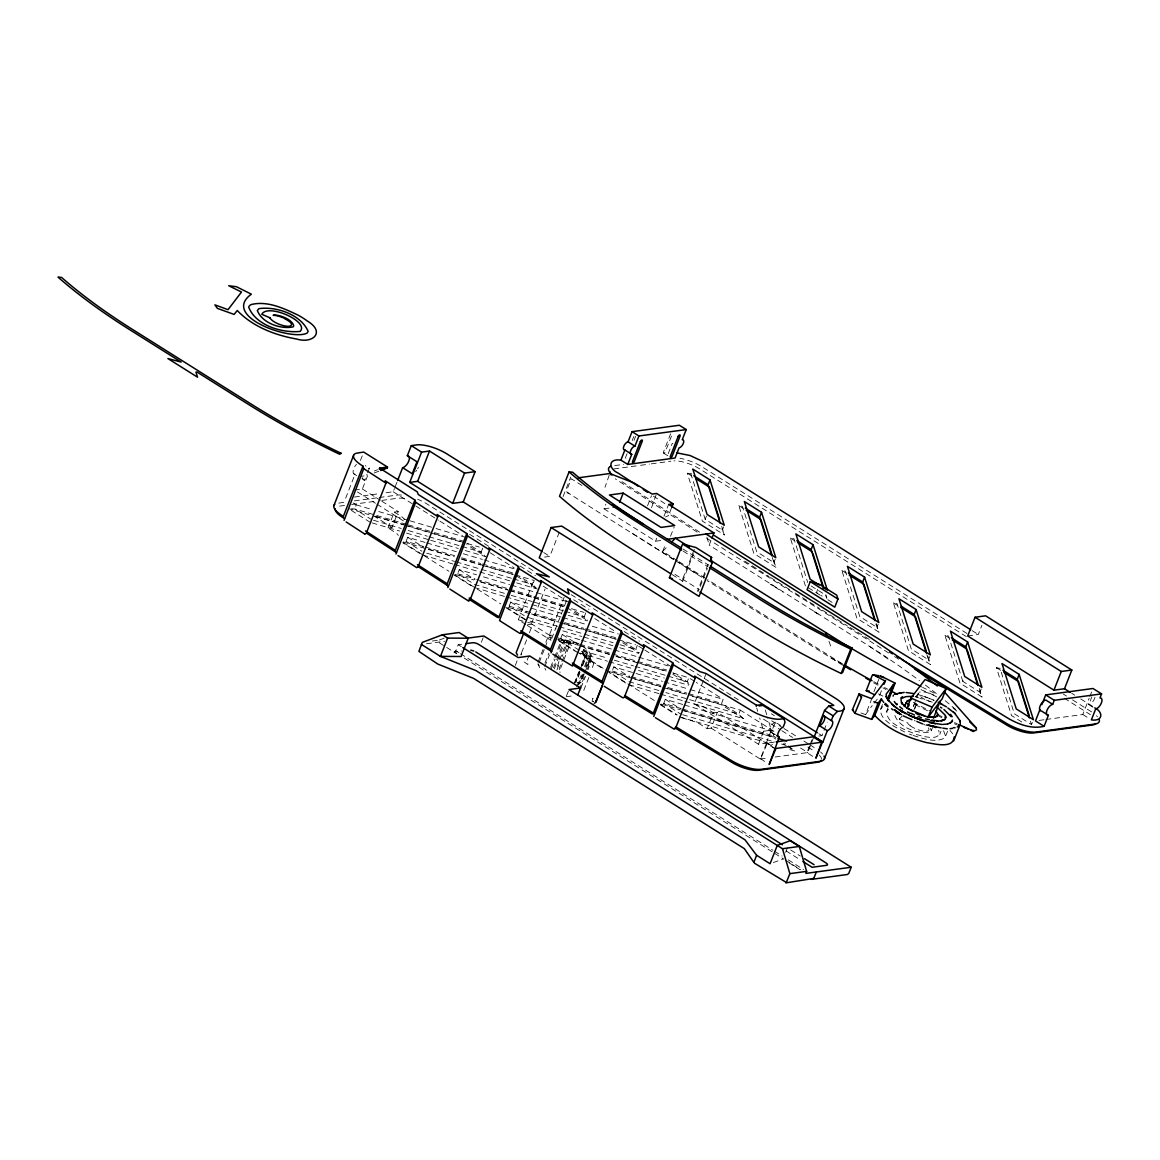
<?xml version="1.0" encoding="UTF-8"?>
<svg xmlns="http://www.w3.org/2000/svg" width="1160" height="1160" viewBox="0 0 1160 1160"><rect width="100%" height="100%" fill="white"/><g stroke="black" fill="none" stroke-linecap="round" stroke-linejoin="round"><path stroke-width="0.75" stroke-dasharray="5 3.75" d="M894.853 715.459C899.464 727.9 918.212 734.541 930.683 731.8L932.611 727.45M527.684 622.558L531.236 623.05M651.529 507.688L656.633 493.45M914.544 708.919L916.458 704.048C914.501 702.279 916.269 708.354 913.949 709.427M888.023 707.527C881.731 722.607 904.264 729.031 914.544 733.816C920.504 735.904 942.369 742.385 938.687 730.322M515.345 665.477L518.172 657.575M521.376 653.283L521.115 655.154M527.626 624.515L532.556 624.544L529.236 633.201M538.544 664.071L539.545 667.667M882.456 704.613C874.481 718.504 895.332 726.885 904.684 732.003M760.539 758.553L766.325 762.714M520.884 654.602L521.304 653.486M677.527 560.729L662.708 551.406L665.477 544.301M481.357 642.277L483.227 637.492M527.22 625.385L551 640.335L549.361 635.1L564.21 597.183M345.637 498.22L355.076 474.135M360.426 460.476L362.399 455.445M361.949 478.457L364.689 480.182L367.038 474.193M367.633 472.7L369.387 468.205L365.269 465.61M353.162 502.962L356.178 504.846L354.583 508.921L351.451 508.718M354.452 490.071L362.384 488.998L367.705 475.426L361.354 476.296M386.149 492.724L393.197 491.767L394.458 488.563M395.096 486.953L396.981 482.139M388.049 527.93L394.255 512.082L398.228 511.546L392.007 527.394L388.049 527.93L394.995 532.309A9.236 3.001 21.4 0 1 398.286 535.485M425.053 542.416L407.697 537.268L406.101 541.328L402.97 541.125M504.325 593.297L474.802 584.538L457.62 573.736L459.215 569.676L476.586 574.823M444.091 638.232L439.06 640.132L438.262 642.161L456.518 653.645M482.734 548.1L481.153 552.16L484.648 555.51M456.634 653.312A4.611 1.508 21.4 0 1 455.837 650.789L458.229 644.699L463.072 644.032M557.583 626.226L526.321 616.946L509.153 606.143L510.748 602.083L561.092 617.018M563.078 496.596L570.72 477.093M525.726 624.442L518.303 619.774L533.803 580.232M544.533 557.104L549.811 556.38L560.367 529.467M531.57 623.457L545.098 588.903M526.625 639.899L520.535 655.313M529.772 656.009C522.551 661.751 534.108 668.943 522.391 660.649M609.203 475.209L604.984 487.301M537.979 662.288L543.228 648.918M545.852 642.22L548.767 635.057L551.942 635.317M539.197 662.404L544.446 649.02M545.098 647.352L549.159 637.058L552.493 637.101L532.556 624.544M551.638 638.682L566.486 600.793M660.736 540.531L655.574 541.227L604.026 508.805L605.839 504.209M544.939 663.158L548.883 653.124M627.038 453.72L625.747 457.025A1.61 0.768 -57.8 0 0 626.11 458.316A1.61 0.768 -57.8 0 0 627.589 456.764M632.214 440.539L633.505 437.248A1.61 0.768 -57.8 0 1 633.897 436.522M544.852 666.609L549.434 654.907M634.056 440.292L635.346 437.001A1.61 0.768 -57.8 0 0 635.491 436.305M579.623 639.639L562.266 634.491L560.672 638.565L557.539 638.362M550.594 667.377L553.871 659.01M554.538 657.343L561.382 640.132L563.774 639.986L567.994 642.553L564.644 642.51L554.03 669.538M551.159 669.16L555.089 659.126M555.741 657.445L561.774 642.133L565.123 642.176L558.25 637.855M553.479 667.754L563.963 640.987L565.906 640.117L570.865 642.93L567.53 642.886L562.15 656.531M558.975 661.447L556.38 669.726M559.627 659.764L566.964 641.117L570.314 641.147L573.736 643.307L570.401 643.278L563.064 661.925M556.916 669.914L559.526 663.23M562.411 663.607L559.714 670.509L560.048 672.553M585.785 612.915L584.19 616.975L587.699 620.324M568.414 691.085L566.413 696.029M670.639 433.767L663.534 451.892A1.61 0.768 -57.8 0 0 663.897 453.183A1.61 0.768 -57.8 0 0 665.376 451.646L672.481 433.521M574.113 683.588L578.695 671.886M581.32 665.202L584.669 656.212L580.899 652.109L591.31 659.808L588.192 669.523M574.983 682.703L579.565 671.002M580.217 669.335L585.539 655.646L581.769 651.224L588.889 657.14L585.626 666.478M579.768 671.785L575.577 682.167M582.392 665.101L586.394 654.762L582.625 650.339C591.47 654.53 591.658 658.343 585.829 667.261M579.986 672.568L576.708 680.934L575.331 681.659M582.596 665.884L587.264 653.877L583.495 649.44C593.354 653.24 591.687 659.59 586.032 668.044M576.679 686.648L581.276 674.932M584.553 666.565L587.25 659.257L583.48 655.154L593.891 662.853L591.426 670.886M647.512 505.833L651.471 495.74M668.203 453.705L672.191 443.54A4.611 2.204 -57.8 0 0 672.93 443.309M578.405 684.864L582.349 674.83M583.204 673.946L578.811 684.472M583.408 674.728L580.13 683.095L578.767 683.82M584.277 673.844L580.899 682.399L576.883 682.587M584.93 672.176L591.484 655.443C589.759 650.165 573.924 638.971 569.705 641.755L559.221 668.508L560.236 672.104M579.26 689.692L584.51 676.309M587.12 669.625L589.816 662.302L586.047 658.198L603.287 669.044M580.986 687.909L585.568 676.207M588.801 677.585L583.553 690.968L581.392 691.693M663.999 516.214L668.624 504.426M655.574 541.227L656.777 538.153M671.799 507.181L668.493 515.605L665.579 516.896M658.894 690.519L629.372 681.775L612.19 670.973L613.785 666.899L662.404 681.326M690.925 473.976L687.3 473.222L702.365 521.087L724.391 534.948L722.361 530.12L705.193 519.317L690.925 473.976L692.839 469.104M670.524 536.297L674.134 527.089M637.304 645.322L635.723 649.397L639.218 652.732M705.193 519.317L706.469 516.07M694.289 549.332L681.732 581.392L682.718 581.247L693.491 553.755M710.659 541.358L709.18 545.113L881.339 653.82A511.995 166.692 21.4 0 1 913.413 676.149L919.474 680.615M708.02 564.282L697.45 591.281L698.436 591.136L707.353 568.385M723.637 526.872L722.361 530.12L721.303 526.77M682.674 704.468L665.318 699.321L663.723 703.38L660.591 703.178M774.764 748.606L766.18 743.212L758.51 744.241L694.289 703.845L703.511 680.282M704.178 678.6L706.15 673.554M681.819 717.779L693.999 721.505A9.236 3.001 21.4 0 1 700.19 724.289L707.15 728.654L713.356 712.805L717.329 712.269L775.156 748.548M775.17 559.279L773.894 562.542L775.924 567.356L753.884 553.494L738.833 505.629L742.443 506.384L756.712 551.725L773.894 562.542L772.299 557.496M707.15 728.654L711.109 728.117L717.329 712.269M684.835 701.292L743.43 718.678L738.76 714.212L721.592 703.409L723.188 699.35L696.304 682.442M688.271 694.695L740.355 710.152L738.76 714.212L665.84 692.592M817.742 589.28L816.466 592.542L822.164 596.124M758.51 744.241L763.613 731.235L759.684 717.953M766.18 743.212L771.284 730.191L768.283 720.085M711.109 728.117L760.235 759.017L766.571 743.154M775.286 734.7L771.342 732.221L775.301 722.129L780.564 725.449M774.402 742.096L767.369 743.038L760.597 759.104M775.982 737.615L773.111 735.817L774.706 731.757L740.355 710.152M809.462 746.083L806.997 752.681L812.827 756.407M810.057 744.546L811.869 739.921M775.17 757.002L807.795 752.564L813.87 736.73M818.873 736.063L821.933 735.643L827.211 722.187M785.639 852.383L787.596 847.394M878.207 624.109L876.931 627.357L878.961 632.171L856.935 618.309L841.87 570.459L845.495 571.213L859.763 616.554L876.931 627.357L875.872 623.993M873.944 691.664L878.758 679.398M861.01 712.979L865.548 714.618L871.552 699.291M879.628 695.391L882.136 689.025M910.324 725.812L909.019 724.739A11.527 3.755 21.4 0 1 907.511 722.767L899.305 719.214L900.581 715.966M929.74 656.516L928.464 659.764L930.494 664.593L908.454 650.731L893.403 602.866L897.014 603.62L911.282 648.962L928.464 659.764L926.869 654.733M913.776 705.294L916.168 699.204M916.762 697.682L918.473 693.462A11.643 3.784 21.4 0 0 918.633 694.303A11.527 3.755 21.4 0 0 920.17 696.29L921.475 697.363A11.73 3.813 21.4 0 0 923.984 698.943L924.94 699.451A11.527 3.755 21.4 0 0 929.058 701.205L932.219 702.148M967.715 635.941L978.286 634.52L981.882 625.356M939.76 734.396L940.963 731.337M962.814 681.37L948.546 636.028L944.921 635.274L959.972 683.139L982.012 697L979.982 692.172L962.814 681.37L964.076 678.121M981.259 688.924L979.982 692.172L978.924 688.822M1021.786 722.013L1011.505 715.546L996.44 667.682L1000.065 668.436L1014.333 713.777L1031.501 724.594L1032.777 721.332M1046.001 719.49L1082.802 714.502L1089.168 698.247M1089.805 696.624L1091.719 691.737M1092.938 707.194L1088.819 704.613L1091.893 696.768M913.181 735.484C923.113 738.311 935.004 743.313 944.762 737.919L947.604 731.365M807.781 752.274L807.113 752.796M454.981 651.253L453.98 652.196L461.564 651.021M865.548 714.618L872.204 705.599M915.515 697L918.735 692.781M899.305 719.214L902.002 716.169M880.658 709.21L882.76 706.469M874.147 703.134L879.005 696.986M662.708 551.406L668.464 545.403M549.376 635.042L550.753 635.332M374.332 470.989L377.58 469.771M374.173 472.975L379.03 471.149M773.329 862.562L783.029 859.038M343.751 502.323L336.342 503.512M354.452 497.031L379.102 493.682M354.38 500.888L377.406 497.771M379.175 497.524L396.894 495.117A23.084 7.511 21.4 0 1 403.26 495.262M614.742 465.58L623.645 464.363M344.52 505.47L339.199 506.18A20.764 6.757 21.4 0 0 336.342 507.123M351.625 504.498L374.724 501.366M381.828 500.409L397.822 498.235A20.779 6.771 21.4 0 1 407.754 499.148M613.886 468.93L638.812 465.551M640.596 465.305L649.484 464.101M651.267 463.855L670.857 461.201M604.026 508.805L616.062 507.166M432.346 641.045L439.06 640.132M426.517 643.757L444.57 641.291M566.182 696.725L574.127 695.652M763.613 731.235L771.284 730.191M1038.997 720.447L1044.261 719.722M760.235 759.017L768.109 757.958M916.313 704.048L916.458 704.048A11.643 3.784 21.4 0 0 914.616 704.453L914.239 704.686A11.498 3.741 21.4 0 0 913.703 705.657L913.848 706.454L910.571 705.048M917.458 697.639L918.677 697.798M915.139 696.624L917.038 697M805.403 585.901L790.352 538.037L793.977 538.791L807.708 582.465M593.514 701.568L592.064 701.249L592.934 698.291L592.064 701.249L593.5 701.757M914.239 720.664L915.255 720.882M919.851 698.436L922.36 699.001M923.722 696.435L927.434 697.74M918.14 694.608L925.303 696.798M356.178 504.846L371.795 509.486M378.74 511.546L408.262 520.303M410.002 520.811L434.304 528.017M436.044 528.539L465.566 537.298M406.667 524.363L354.583 508.921L371.751 519.723M408.407 524.885L432.724 532.092M434.449 532.6L463.971 541.358M375.086 516.171L406.334 525.437M408.074 525.958L432.39 533.165M434.115 533.673L465.377 542.952M467.117 543.46L479.268 547.071M348.319 508.515L368.996 514.649M375.884 516.693L403.462 524.871M405.188 525.393L460.332 541.735M373.491 520.231L401.273 528.467M408.218 530.54L427.315 536.196M429.055 536.717L460.302 545.983M462.042 546.49L481.153 552.16L466.827 543.155M372.07 522.885L399.649 531.062M406.536 533.107L428.939 539.762M430.664 540.27L458.243 548.448M465.131 550.492L485.822 556.626L466.726 544.605M426.793 542.923L456.315 551.682M463.26 553.74L482.357 559.41M484.097 559.917L515.359 569.183M423.473 546.476L406.101 541.328L421.849 551.232M425.198 546.998L454.72 555.741M461.665 557.8L480.762 563.47M482.502 563.977L513.764 573.258M428.345 549.101L454.387 556.814M461.332 558.874L513.43 574.33M515.156 574.838L534.267 580.508L532.672 584.567L536.166 587.917M403.288 541.952L453.27 556.771M461.883 559.323L480.834 564.949M482.56 565.457L513.59 574.664M426.75 553.16L454.532 561.397M456.272 561.918L511.836 578.39M513.576 578.913L532.672 584.567L519.796 576.462M452.893 563.992L421.877 554.784L402.781 542.779M454.618 564.5L509.762 580.855M516.664 582.9L537.341 589.034M483.532 576.883L509.573 584.611M511.313 585.118L566.877 601.605M457.62 573.736L474.991 578.884M476.731 579.405L507.978 588.671M509.718 589.178L532.295 595.877M534.02 596.399L565.283 605.665M479.863 581.508L507.645 589.744M509.385 590.266L531.962 596.951M533.702 597.472L563.209 606.23M571.894 608.797L584.046 612.408M454.807 574.36L473.773 579.986M480.661 582.03L508.239 590.208M509.965 590.715L532.367 597.356M534.093 597.878L563.383 606.564M511.27 595.355L532.106 601.533M533.832 602.054L563.354 610.798M565.094 611.32L584.19 616.975L571.314 608.884M504.411 596.399L473.396 587.207L454.299 575.186M506.137 596.907L530.265 604.07M531.99 604.577L561.295 613.263M568.183 615.308L587.134 620.933M562.832 617.526L585.409 624.225M592.354 626.284L618.396 634.012M509.153 606.143L557.772 620.571M564.717 622.63L583.813 628.285M585.553 628.807L616.801 638.072M531.396 613.915L557.438 621.644M564.384 623.703L616.467 639.145M618.207 639.667L635.578 644.815M508.051 607.289L558.033 622.108M559.758 622.615L583.886 629.779M585.611 630.286L616.627 639.479M559.308 626.734L613.147 642.698M620.092 644.757L635.723 649.397L621.398 640.392M530.091 621.136L555.945 628.807M562.832 630.851L581.798 636.477M583.509 636.985L612.813 645.671M619.701 647.715L638.667 653.341M518.303 619.774L526.118 622.093M581.363 640.16L612.625 649.426M614.365 649.948L636.927 656.633M638.667 657.154L668.189 665.898M578.042 643.713L560.672 638.565L577.854 649.368L607.361 658.111M579.768 644.221L611.03 653.486M612.77 654.008L666.594 669.972M579.434 645.293L608.957 654.051M615.902 656.111L634.999 661.78M636.738 662.288L666.26 671.046M673.206 673.104L688.837 677.745L687.242 681.804L689.577 684.038M557.859 639.189L578.535 645.322M580.261 645.83L609.565 654.515M616.453 656.56L666.434 671.379M614.307 660.171L633.418 665.84M635.143 666.362L666.405 675.627M668.145 676.135L687.242 681.804L672.93 672.8M579.884 653.036L607.463 661.214M609.188 661.736L631.591 668.377M638.478 670.422L664.332 678.092M671.234 680.137L688.46 685.241M664.143 681.833L688.46 689.04M690.186 689.562L723.188 699.35M612.19 670.973L629.561 676.12M631.301 676.628L660.808 685.386M667.754 687.445L686.865 693.115M688.605 693.622L721.592 703.409M630.967 677.701L660.49 686.459M667.435 688.518L686.532 694.188M609.377 671.596L661.084 686.923M662.809 687.445L685.212 694.086M692.1 696.13L721.404 704.816L743.43 718.678M658.981 693.636L627.966 684.429L608.87 672.423M660.707 694.144L683.11 700.785M684.414 704.976L774.706 731.757M681.079 708.528L663.723 703.38L680.891 714.183M682.82 709.05L773.111 735.817M684.226 710.63L776.258 737.919M660.91 704.004L679.861 709.63M681.587 710.137L772.922 737.223L775.866 739.079M682.631 714.69L774.663 741.994M781.608 744.053L785.073 745.082M679.485 716.837L772.56 744.444M789.786 749.548L794.962 751.086L784.566 743.023M694.289 703.845L700.205 705.657A9.236 3.001 21.4 0 1 706.411 708.426L713.356 712.805M925.042 696.725L933.988 700.22M909.44 734.077L911.934 735.019M926.506 700.089L930.755 701.713M921.083 689.678L936.192 696.13M929.667 698.523L934.032 700.393M934.191 693.086L922.534 687.314M954.593 722.578L957.406 723.884M954.404 723.71L957.203 725.014M927.521 710.775L913.166 703.656M939.078 716.329L941.862 717.707M843.204 664.346L829.676 657.328M913.254 702.481L929.61 710.63M878.424 693.898L884.398 696.885M558.018 639.218L558.815 639.639M882.919 687.865L886.095 689.548M773.749 585.93L770.603 584.22L782.898 592.035M873.611 682.776L881.339 687.024M842.61 665.188L707.223 580.652M923.476 724.101L925.216 725.145M841.754 663.476L707.687 579.696M888.647 652.949L704.642 536.935M894.519 656.574L900.378 660.214M850.12 627.531L870.565 640.233M822.484 610.261L847.206 625.718M353.829 473.816L356.671 475.6M972.196 630.678L978.286 634.52M1071.68 693.26L1074.697 695.159M1080.743 698.972L1093.169 706.788M966.933 633.447L702.09 466.857A23.084 7.511 21.4 0 0 679.963 458.272M1063.372 694.115L1066.431 696.043M1072.551 699.9L1090.922 711.457A23.084 7.511 21.4 0 1 1092.546 712.515M966.338 636.622L699.973 469.075A20.779 6.771 21.4 0 0 673.96 460.839M1064.314 698.247L1088.805 713.661A20.779 6.771 21.4 0 1 1090.357 714.69M1082.802 714.502L1088.515 718.098M663.679 453.168L667.812 455.764M687.3 473.222L691.708 475.991M738.833 505.629L743.241 508.399M790.352 538.037L796.224 541.735M841.87 570.459L846.278 573.228M893.403 602.866L899.276 606.564M944.921 635.274L949.33 638.043M996.44 667.682L1002.327 671.379M811.101 585.945L825.413 594.949L826.761 598.154M827.848 599.705L833.547 603.287M808.346 587.758L821.57 596.066M794.991 592.977L819.511 608.391M581.957 485.474L571.271 478.761L566.66 490.535L566.979 492.246L673.815 559.642M682.979 548.999L708.861 565.283M683.182 551.145L707.991 566.747M679.02 561.658L706.15 578.738M632.287 533.324L676.672 561.237M678.208 562.194L698.102 574.722M675.337 560.599L705.7 579.696M674.946 574.345L699.306 589.672M672.104 574.577L682.718 581.247M543.736 552.566L549.811 556.38M818.873 733.714L821.933 735.643M771.371 713.791L774.402 715.705M532.904 570.575L427.286 504.136A23.084 7.511 21.4 0 0 417.629 499.25M571.184 594.645L739.572 700.582M771.719 720.795L782.434 727.538M783.957 728.509L796.21 736.208M803.865 741.023L808.462 743.908M809.985 744.865L816.118 748.722M469.553 534.267L489.462 546.795M520.072 566.051L535.384 575.679M573.649 599.749L588.961 609.377M624.167 631.533L639.479 641.161M763.483 719.157L780.317 729.756M781.84 730.713L792.556 737.455M807.867 747.083L814.001 750.94M393.197 491.767L414.309 505.049M415.816 505.992L438.422 520.216M439.93 521.173L462.55 535.398M490.201 552.798L514.097 567.82M543.228 586.148L568.617 602.112M594.746 618.555L615.655 631.707M638.798 646.265L643.278 649.092M644.772 650.02L671.654 666.942M690.33 678.673L694.811 681.5M800.559 748.026L807.795 752.564M770.675 732.033L775.953 735.338M516.78 576.1L535.876 588.105M566.834 607.579L587.395 620.513M622.76 642.77L638.913 652.935M672.814 674.25L688.967 684.414M783.203 743.69L786.146 745.546M787.611 746.46L794.962 751.086M767.369 743.038L773.096 746.648M362.384 488.998L380.306 500.264M381.799 501.207L398.228 511.546M394.255 512.082L401.215 516.461A9.236 3.001 21.4 0 1 404.492 519.636M357.454 491.956L375.434 503.266M376.942 504.209L403.912 521.188M373.346 515.649L392.007 527.394M407.697 537.268L423.443 547.172M459.215 569.676L474.962 579.579M510.748 602.083L526.48 611.987M562.266 634.491L578.014 644.394M613.785 666.899L629.532 676.802M665.318 699.321L681.05 709.224M403.201 542.517L423.023 554.987M424.546 555.945L448.935 571.285M455.024 575.113L500.743 603.882M506.848 607.71L528.177 621.136M558.366 640.132L575.142 650.673M576.665 651.63L604.099 668.885M605.621 669.842L654.385 700.524M660.49 704.352L677.251 714.908M351.248 510.371L370.344 522.377M505.818 607.593L524.914 619.614M558.815 640.929L576.447 652.021M660.388 704.83L676.555 714.995M790.67 849.976L800.313 856.036M458.229 644.699L461.288 646.627M786.059 850.904L799.835 859.574M455.837 650.789L458.911 652.717M460.433 653.689L772.937 850.265M774.474 851.222L782.13 856.036M788.264 859.893L803.576 869.536M464.275 658.111L773.053 852.354M774.59 853.31L783.754 859.082M785.291 860.053L800.574 869.666M789.119 862.866L799.762 869.565M770.603 577.549L791.946 591.049M744.792 561.135L769.065 576.578M699.567 532.15L619.121 479.863M697.131 532.092L616.772 479.82A20.779 6.771 21.4 0 1 615.322 478.819M653.355 496.103L667.275 505.165M888.139 659.01L866.737 644.539M936.685 696.913L931.668 694.202A11.426 3.726 21.4 0 0 928.493 693.027L925.39 692.215A11.527 3.755 21.4 0 0 921.823 691.824A11.643 3.784 21.4 0 0 919.416 692.23M952.984 707.846L958.174 712.284M949.967 730.394L952.722 733.801M943.544 730.684L945.661 736.296M545.852 670.219L544.881 668.218M538.994 665.898L538.008 663.897L538.573 665.68M930.451 728.408L931.291 730.8M828.965 641.306L830.836 646.395M1030.442 721.23L1031.501 724.594M979.315 688.446L982.012 697M927.797 656.038L930.494 664.593M876.279 623.63L878.961 632.171M825.833 594.63L826.906 598.053M773.764 560.512L775.924 567.356M721.708 526.393L724.391 534.948M765.295 709.963L767.789 718.388M756.74 708.006L757.727 711.312M706.933 537.196L709.18 545.113M910.354 725.827A11.527 3.755 21.4 0 0 912.833 727.392L913.79 727.9A11.527 3.755 21.4 0 0 917.922 729.669L920.025 730.336A11.527 3.755 21.4 0 0 927.029 731.104L928.072 730.785A11.527 3.755 21.4 0 0 928.986 729.567L928.957 729.176A11.73 3.813 21.4 0 0 928.261 727.784M886.211 712.139A31.639 10.295 21.4 0 1 888.763 709.485M771.342 732.221A5.771 2.755 -57.8 0 1 770.414 727.566A5.771 2.755 -57.8 0 1 775.301 722.129M819.25 755.029A20.779 6.771 21.4 0 1 821.541 758.698M364.689 480.182A6.815 3.248 -57.8 0 1 362.63 477.572M368.314 468.582A6.815 3.248 -57.8 0 1 369.387 468.205M354.916 474.15A6.815 3.204 -58 0 1 353.133 472.599A6.815 3.117 -58.4 0 1 356.454 464.319M418.368 467.233A6.815 3.248 -57.8 0 1 417.643 468.771M416.715 470.235A6.815 3.248 -57.8 0 1 415.642 471.554M820.526 751.941A23.084 7.511 21.4 0 1 822.643 754.029M887.646 689.171A512.517 166.866 21.4 0 1 884.486 687.474M878.221 684.096A512.517 166.866 21.4 0 1 873.567 681.543M925.419 685.096A510.995 166.358 21.4 0 1 938.353 695.159M945.255 700.741A510.995 166.358 21.4 0 1 958.464 711.848M942.036 716.648A512.27 166.779 21.4 0 1 939.266 715.314M1094.967 697.232A6.235 2.972 -57.8 0 1 1088.819 704.613M1096.49 715.72A23.084 7.511 21.4 0 1 1097.461 716.75M568.908 493.478L567.573 492.797L568.908 493.478M815.639 612.277L814.48 611.784L819.511 614.901L815.639 612.277"/><path stroke-width="1.5" d="M900.986 699.697L901.74 703.279M959.871 721.52L960.306 723.376M933.495 718.228L940.136 701.118M945.487 715.633L945.168 719.417L941.905 720.172L944.066 720.099M958.45 725.798L958.638 725.029M907.439 701.002L908.439 700.712L907.511 700.727M754.072 861.88L756.595 855.254L745.024 839.855L476.021 670.639L440.249 656.313M945.371 717.416L945.676 716.46L945.98 717.88M880.382 675.787L895.056 683.124L888.879 699.117M884.021 684.24L885.558 680.485L871.755 698.697L859.053 693.926L852.411 709.804L854.906 713.327L871.639 719.374L877.989 703.264L881.498 698.74L874.77 715.43C888.27 730.061 907.758 737.659 926.637 742.617C934.496 743.676 953.273 749.215 954.158 736.933M893.084 696.13L893.446 695.173M333.892 505.615L353.568 455.43M343.041 517.172L362.935 466.146L361.137 464.971A23.084 7.511 21.4 0 1 356.019 453.313A310.344 101.036 21.4 0 1 363.718 452.096L387.512 467.06L387.121 468.075L380.654 470.525M362.935 466.146L363.718 468.654L344.085 520.39M387.512 467.06L379.596 468.132L379.189 469.147L387.121 468.075M395.995 554.03L415.628 502.28L414.932 500.105L385.192 480.733L385.947 483.125L366.27 533.324L365.067 534.064M397.604 480.53L402.636 467.683A6.815 3.248 -57.8 0 0 408.755 461.187A6.815 3.248 -57.8 0 0 407.334 455.706L411.278 445.643L416.571 444.918A23.084 7.511 21.4 0 1 446.948 453.937L475.122 471.656L463.246 501.932L452.675 503.367L417.643 481.327L409.726 482.4L421.587 452.125L429.519 451.051L464.551 473.091L475.122 471.656M402.636 467.683L412.264 473.744L416.962 461.752L407.334 455.706M417.643 481.327L429.519 451.051M395.052 551.13L414.932 500.105M447.89 587.627L467.524 535.891L466.784 533.557L437.132 514.475L437.813 516.635L418.137 566.834L416.933 567.573M452.675 503.367L464.551 473.091M421.37 644.438L440.452 656.371L461.086 656.516L468.248 638.232L459.172 632.519L442.38 634.796L422.269 642.408L418.905 651.384L437.74 664.027L473.512 678.353L744.357 848.656L754.188 862.822M446.904 584.582L466.784 533.557M440.452 656.371L447.615 638.087L468.248 638.232M499.539 620.426L519.173 568.69L518.491 566.529L488.911 547.723L489.636 549.985L469.959 600.184L468.756 600.952M498.684 617.714L518.491 566.529M643.394 524.102A354.743 115.493 21.4 0 1 572.634 472.207L569.082 471.888L559.511 496.277A359.368 117 21.4 0 0 631.185 548.839L670.596 573.635M814.001 736.716L822.861 742.081L827.327 730.669A5.771 2.755 -57.8 0 0 832.213 725.232A5.771 2.755 -57.8 0 0 831.285 720.577L833.127 715.865L837.375 711.442L839.753 711.124A23.084 7.511 21.4 0 0 835.78 698.523L561.672 526.103L551.116 527.539L539.24 557.815L817.351 732.758M551.072 652.862L570.705 601.112L570.038 599.024L540.56 580.493L541.198 582.523L521.522 632.722L520.332 633.505M523.537 633.853L516.33 652.253A2.305 1.885 -39.3 0 0 516.2 652.717L517.534 655.125M620.904 460.114L624.892 449.964A4.611 2.204 -57.8 0 1 623.833 446.252A4.611 2.204 -57.8 0 1 628.067 441.829L632.055 431.665L679.354 425.256L686.227 429.577L682.24 439.741A4.611 2.204 -57.8 0 1 683.298 443.439A4.611 2.204 -57.8 0 1 679.049 447.861L675.077 458.026L627.777 464.435L620.904 460.114C607.651 458.229 608.55 468.741 618.077 473.048L638.217 486.228M550.231 650.223L570.038 599.024M627.777 464.435L631.75 454.285A4.611 2.204 -57.8 0 1 630.707 450.573A4.611 2.204 -57.8 0 1 634.94 446.15L638.928 435.986L686.227 429.577M619.585 502.338L623.196 493.13L674.743 525.553L660.982 527.409L609.449 495.001L623.196 493.13M602.518 685.053L622.151 633.316L621.455 631.083L592.049 612.799L592.702 614.887L572.489 666.029L552.885 654.197M467.77 638.145L483.822 635.97L518.172 657.575L529.772 656.009L580.609 687.981L577.709 695M601.649 682.283L621.455 631.083M671.799 507.181L673.119 503.817L656.633 493.45L652.137 494.059L634.114 483.038L609.855 473.526L578.289 477.804M602.33 685.429L595.848 701.771M602.402 685.546L595.848 702.279L594.312 703.25M711.645 557.409L710.674 557.539L712.284 562.643L699.059 596.385L669.407 577.723L682.616 543.996L695.928 547.52L711.645 557.409L710.428 560.526M653.747 716.488L673.38 664.767L672.727 662.708L643.394 644.655L644.09 646.86L624.413 697.058L623.239 697.87M720.259 523.407L708.107 484.778L710.007 479.907L692.839 469.104L707.107 514.446L724.275 525.248L710.007 479.907M711.979 537.993L713.965 532.947L668.624 504.426L673.119 503.817M653.022 714.067L672.727 662.708M822.469 742.139L815.901 758.176L821.671 742.24L775.953 748.446L769.182 764.512L779.244 737.195A5.771 2.755 -57.8 0 1 778.316 732.54A5.771 2.755 -57.8 0 1 783.188 727.102L785.044 722.39L783.986 718.678L780.999 719.084A23.084 7.511 21.4 0 1 751.404 710.558L694.608 676.091L695.231 678.078L675.57 728.277L674.38 729.089M771.777 555.814L759.626 517.186L761.54 512.314L744.357 501.512L758.626 546.853L775.793 557.655L761.54 512.314M823.295 588.221L811.144 549.608L813.058 544.721L795.89 533.919L810.144 579.26L819.308 585.032M756.247 706.338L756.654 705.323L761.67 704.642L783.986 718.678M810.245 581.624L807.07 589.744L834.779 607.173L837.955 599.053L836.737 595.152L819.641 584.408L810.245 581.624L837.955 599.053M874.829 620.643L862.678 582.015L864.577 577.129L847.409 566.327L861.677 611.668L878.845 622.485L864.577 577.129M814.277 736.687L824.542 710.471L828.777 706.048L833.808 705.367L551.116 527.539M827.327 730.669L819.438 725.696L823.383 715.604L831.285 720.577M699.944 592.093L749.955 623.558A359.368 117 21.4 0 0 841.174 673.467L850.744 649.078L852.208 648.077A354.743 115.493 21.4 0 1 762.149 598.807L710.384 566.24M852.208 648.077L842.653 672.466L841.174 673.467M824.267 759.206L843.943 709.007M462.825 647.585L782.492 848.729L789.859 873.639L786.335 882.441L754.812 863.417M854.906 713.327L861.691 697.058M874.626 694.797L866.244 690.693L872.247 675.352L873.857 674.961L878.41 676.904L875.351 675.845L885.268 681.05M756.595 855.254L770.081 863.736L777.258 845.437L790.192 840.739L799.284 846.452L806.649 871.363L805.852 873.393L851.208 867.245L848.714 873.538L847.365 874.51L811.318 879.381M926.347 653.051L914.196 614.423L916.11 609.551L898.928 598.734L913.195 644.09L930.363 654.892L916.11 609.551M813.928 878.062L816.321 871.972M895.085 683.211L893.345 684.719L887.617 699.364L894.389 706.541M887.965 699.538L893.707 684.893M904.394 706.208L907.511 700.553M906.946 708.252L910.919 698.088L925.071 679.528L946.226 688.562L942.239 698.712L928.087 717.286L906.946 708.252L909.092 705.439M928.087 717.286L932.074 707.121L946.226 688.562M1064.503 688.75L1071.826 670.045L985.609 615.815L975.038 617.25L967.715 635.941L1053.932 690.186L1064.503 688.75L1070.172 692.317M977.865 685.458L965.714 646.83L967.629 641.958L950.461 631.156L964.714 676.497L981.896 687.3L967.629 641.958M1029.398 717.866L1017.247 679.238L1019.147 674.366L1001.979 663.563L1016.247 708.905L1033.415 719.707L1019.147 674.366M1039.955 709.529L1035.503 720.911L1044.087 726.32L1048.379 715.343A6.235 2.972 -57.8 0 1 1046.972 710.34A6.235 2.972 -57.8 0 1 1052.686 704.366L1054.281 700.307L1101.58 693.883L1099.985 697.957A6.235 2.972 -57.8 0 1 1101.406 702.96A6.235 2.972 -57.8 0 1 1095.678 708.934L1091.386 719.896C1102.986 721.679 1103.581 712.095 1094.75 707.861M1041.869 704.657L1045.697 694.898L1092.995 688.489L1101.58 693.883M1053.932 690.186L1061.255 671.48L1071.826 670.045M953.723 740.863L960.161 724.521M952.49 720.07L950.982 722.448M595.602 701.553L596.428 700.48M879.962 676.338L883.877 677.556M938.527 714.531L937.759 715.995L934.815 716.967L927.449 716.474M940.064 701.495L938.179 702.655M936.613 716.575L937.642 713.835L935.83 711.051M893.345 684.719L886.167 694.144M871.639 719.374L874.77 715.43M959.581 725.159L958.624 726.218M671.93 541.792L675.381 538.182L689.374 546.969M813.667 878.41L785.827 882.89M901.247 698.61L905.423 696.827M949.924 723.303L952.462 721.389M894.519 694.115L904.191 692.389M900.827 697.943L902.625 696.696M948.068 723.854L949.909 723.042M894.65 694.202L895.694 693.752M957.261 726.986L958.001 726.697M908.512 700.292L910.557 699.755M909.846 700.046L911.296 699.654M941.108 720.679L938.701 721.085M952.462 728.408L950.026 728.668M667.449 539.255L713.965 532.947M466.305 643.597L472.758 642.727A4.611 1.508 21.4 0 1 478.848 644.525L825.833 862.793A4.611 1.508 21.4 0 1 826.63 865.316L812.102 867.288L802.909 861.503M580.609 687.981L569.009 689.548L851.208 867.245M759.089 705.962L761.932 705.57L761.67 704.642M776.156 741.849L813.087 736.846L821.671 742.24M1044.087 726.32C1031.776 729.22 1019.219 724.594 1008.591 718.605L849.106 620.832L714.4 535.587M782.492 848.729L799.284 846.452M789.859 873.639L806.649 871.363M953.389 727.712L955.086 727.726M933.452 717.039L935.293 716.822L930.538 716.952M942.877 724.449L947.56 724.043M941.282 721.187L942.021 721.143M926.492 724.986L936.7 726.798M930.306 726.131L933.089 726.044L935.903 727.538L928.435 724.884M941.963 724.449L929.537 722.651M929.319 717.083L933.466 717.141M937.671 720.853L931.871 720.055M972.776 731.351L973.806 731.394M676.86 452.849L690.113 455.532L704.004 461.985L970.673 629.721M906.293 696.609L913.297 696.304M936.729 721.259L937.788 721.375M906.105 692.52L913.369 693.506M947.314 728.828L942.79 728.103M872.769 674.888L878.729 675.642M866.244 690.693L869.318 691.085M930.755 720.548L934.438 721.346M937.701 727.189L941.166 727.842M935.308 723.738L912.644 716.808L921.968 720.375M925.52 718.895L929.45 719.693M470.772 650.136L473.816 651.035M921.301 715.053L924.477 715.966M669.407 577.723L672.481 578.637M777.983 738.441L786.668 741.008M920.33 714.531L915.965 713.197L919.532 714.923M924.563 721.549L908.874 715.082M914.805 717.707L921.91 720.346M901.538 714.633L896.071 712.051M918.053 716.416L921.446 717.692M873.886 701.727L877.989 703.264M966.628 728.378L963.337 726.943C964.917 727.769 979.098 734.149 976.096 727.813L944.457 692.012M911.905 719.678L903.19 715.851M922.562 723.898L916.82 721.433M269.961 317.811L261.783 314.273C267.858 302.992 309.952 321.755 300.063 331.441C281.808 333.224 255.693 325.351 248.704 307.183A31.639 10.295 21.4 0 1 251.256 304.529C267.452 300.541 283.997 308.444 298.323 315.274A39.57 12.876 21.4 0 1 307.255 320.972C325.757 331.949 312.982 344.07 296.771 339.053C275.036 335.211 252.72 326.743 237.249 310.488L234.117 314.418L217.384 308.386L214.89 304.863L228.027 309.662L241.483 292.044L228.723 285.737L236.423 286.723L251.357 294.176C220.081 316.883 292.639 341.461 307.24 332.978L308.139 331.354C300.861 314.548 276.529 306.196 258.941 308.632L257.332 310.503C261.957 322.958 280.691 329.599 293.175 326.859L293.77 325.858C291.914 318.304 276.211 313.911 273.151 315.332A11.527 3.755 21.4 0 1 276.747 315.723L279.821 316.535A11.527 3.755 21.4 0 1 285.026 318.666M910.919 698.088L932.074 707.121M905.67 702.96L908.947 704.352M852.411 709.804L853.456 710.253M968.76 729.089L958.812 724.536M910.151 713.356L907.482 711.993M913.021 717.344L899.696 710.036L905.656 713.458L899.696 710.036L903.51 712.341M911.064 713.356L914.471 715.038M938.744 702.583L941.905 704.163M921.127 686.604L883.833 666.884A500.12 162.821 21.4 0 1 844.523 644.308L712.37 561.44M912.456 711.065L908.947 709.064M285.012 318.652L289.782 321.813A11.44 3.726 21.4 0 1 291.073 323.321A11.73 3.813 21.4 0 1 291.45 324.22L291.464 324.626A11.527 3.755 21.4 0 1 290.551 325.829L289.507 326.163A11.527 3.755 21.4 0 1 282.518 325.394L280.387 324.713A11.527 3.755 21.4 0 1 276.283 322.958L275.312 322.451A11.527 3.755 21.4 0 1 272.832 320.885L271.498 319.798A11.527 3.755 21.4 0 1 269.99 317.825M938.918 702.742L946.43 706.846M865.722 678.063L870.348 680.615M940.412 707.208L941.847 708.049M844.697 665.202L858.212 672.988A512.517 166.866 21.4 0 0 872.015 680.702M475.788 651.949L782.406 844.784M843.624 665.564L850.613 669.74M900.639 710.964L902.045 711.82L895.462 707.15M695.231 678.078L673.38 664.767M673.641 728.828L655.429 717.721M894.418 709.905L899.594 713.893L894.418 709.905L899.261 712.878M653.051 712.907L625.008 695.652M676.004 726.943L731.728 760.757A23.084 7.511 21.4 0 0 761.337 769.283L820.077 761.322A23.084 7.511 21.4 0 0 824.006 755.986M674.975 727.842L732.178 762.569A20.779 6.771 21.4 0 0 758.814 770.24L817.553 762.265A20.779 6.771 21.4 0 0 821.439 760.163M901.363 659.286L1006.691 723.477A23.084 7.511 21.4 0 0 1036.271 732.003L1094.895 724.043A23.084 7.511 21.4 0 0 1099.202 719.62M915.11 669.262L1007.127 725.29A20.779 6.771 21.4 0 0 1033.748 732.946L1092.372 725A20.779 6.771 21.4 0 0 1095.881 723.507M644.09 646.86L622.151 633.316M625.486 697.479L651.992 713.777M622.5 697.595L604.229 686.314M889.618 652.036L892.562 653.848M896.956 656.56L899.885 658.372M943.935 709.456L951.157 716.677M601.779 681.283L572.373 662.998M603.011 683.573L572.851 664.825M592.702 614.887L570.705 601.112M550.362 649.223L520.884 630.692M975.038 617.25L1061.255 671.48M632.055 431.665L638.928 435.986M1045.697 694.898L1054.281 700.307M693.796 475.774L708.107 484.778M745.314 508.182L759.626 517.186M796.833 540.603L811.144 549.608M848.366 573.011L862.678 582.015M901.32 606.317L914.196 614.423M951.403 637.826L965.714 646.83M1002.936 670.234L1017.247 679.238M696.116 478.761L709.34 487.084L719.548 519.564M746.17 510.255L760.859 519.491L772.154 555.393M797.703 542.663L812.391 551.899M849.221 575.07L863.91 584.307L875.206 620.208M900.74 607.477L915.428 616.728L926.188 650.905M952.273 639.899L966.962 649.136M1003.791 672.307L1018.48 681.543L1029.239 715.735M1052.686 704.366L1045.812 700.046A6.235 2.972 -57.8 0 0 1040.099 706.019A6.235 2.972 -57.8 0 0 1041.52 711.022L1048.379 715.343M628.067 441.829L634.94 446.15M624.892 449.964L631.75 454.285M823.89 587.902L827.327 590.063L813.058 544.721M706.034 534.02L871.522 638.304L908.178 663.578L937.353 685.98M682.616 543.996L712.284 562.643M612.495 504.687L681.457 548.042M681.659 550.188L640.74 524.451A359.368 117 21.4 0 1 569.082 471.888M709.5 567.704L759.51 599.169A359.368 117 21.4 0 0 850.744 649.078M828.777 706.048L837.375 711.442M411.278 445.643L421.587 452.125M824.542 710.471L833.127 715.865M463.246 501.932L542.213 551.609M409.726 482.4L822.861 742.081M379.596 468.132L417.281 491.84L418.238 494.464L549.303 576.926L536.384 573.635L569.067 594.196L567.559 588.845L699.9 671.64L706.15 673.554L756.654 705.323M519.173 568.69L541.198 582.523M776.606 735.527L779.244 737.195M520.695 632.098L551.609 651.529L550.768 650.89M500.033 620.933L519.767 633.346M804.445 858.646L814.088 864.707M442.38 634.796L447.615 638.087M498.814 616.728L469.249 597.922M497.625 617.497L469.032 599.299M489.636 549.985L467.524 535.891M468.248 600.822L449.834 589.077M447.122 583.755L417.455 564.673M417.861 566.457L448.354 586.061L447.513 585.409M415.628 502.28L437.813 516.635M398.039 555.553L416.541 567.515M385.947 483.125L363.718 468.654M395.27 550.304L365.516 530.932M396.502 552.624L367.198 533.542M643.249 489.52L647.585 492.348M364.661 534.006L346.144 521.942M947.821 707.948L953.708 712.501M343.258 516.345L341.461 515.171A23.084 7.511 21.4 0 1 334.732 504.382M344.505 518.665L342.055 517.07A20.764 6.757 21.4 0 1 335.168 508.863M902.639 709.093L899.696 706.715M971.137 730.379L971.877 730.916M938.338 708.441L945.327 715.299M891.533 708.774L892.982 709.891M936.54 707.31L937.497 708.049M892.069 704.453L897.028 708.282M884.659 704.236L887.038 706.28M953.505 712.08L955.13 713.588M969.702 721.883L976.096 727.813M903.495 704.932L904.887 706.251L901.421 702.728M954.68 713.139L960.219 720.998M904.235 705.759L905.641 707.15M885.457 703.424L888.154 706.15M883.789 702.452L881.295 699.045M861.314 697.363L859.053 693.926M896.665 704.816L894.288 701.553M902.553 704.033L901.566 702.699L901.871 703.83M950.533 714.313L952.201 716.75M887.937 699.784L888.618 700.886L886.008 696.362L887.443 698.972M959.958 720.911L960.349 721.65M896.81 703.583L897.216 704.395M825.833 632.809L827.094 636.216M959.827 720.548L960.103 721.303M967.498 650.847L978.242 685.024M886.733 697.523L886.269 694.985M812.928 553.61L823.136 586.09M823.383 715.604A5.771 2.755 -57.8 0 1 824.31 720.259A5.771 2.755 -57.8 0 1 819.438 725.696M413.337 473.352A6.815 3.248 -57.8 0 1 412.264 473.744M897.159 694.188A512.517 166.866 21.4 0 1 890.808 690.852M612.059 474.802A23.084 7.511 21.4 0 1 609.29 467.262M609.942 466.755A23.084 7.511 21.4 0 1 610.769 466.349M611.102 474.904A20.779 6.771 21.4 0 1 609.87 471.613M640.363 441.568L632.62 461.346A1.61 0.768 -57.8 0 0 632.983 462.637A1.61 0.768 -57.8 0 0 634.462 461.086L642.22 441.322A1.61 0.768 -57.8 0 0 641.842 440.017A1.61 0.768 -57.8 0 0 640.363 441.568M678.165 436.435L670.408 456.213A1.61 0.768 -57.8 0 0 670.77 457.504A1.61 0.768 -57.8 0 0 672.249 455.967L680.007 436.189A1.61 0.768 -57.8 0 0 679.629 434.899A1.61 0.768 -57.8 0 0 678.15 436.435M341.127 453.284L339.662 454.285A359.368 117 21.4 0 1 248.429 404.376L196.91 371.968L195.938 372.099L197.548 377.203L167.881 358.556L181.192 362.079L129.674 329.672A359.368 117 21.4 0 1 58 277.11L61.567 277.428A354.743 115.493 21.4 0 0 132.312 329.31L251.082 404.013A354.743 115.493 21.4 0 0 341.127 453.284M900.319 692.911L899.276 692.999L901.436 692.868L900.319 692.911"/></g></svg>
